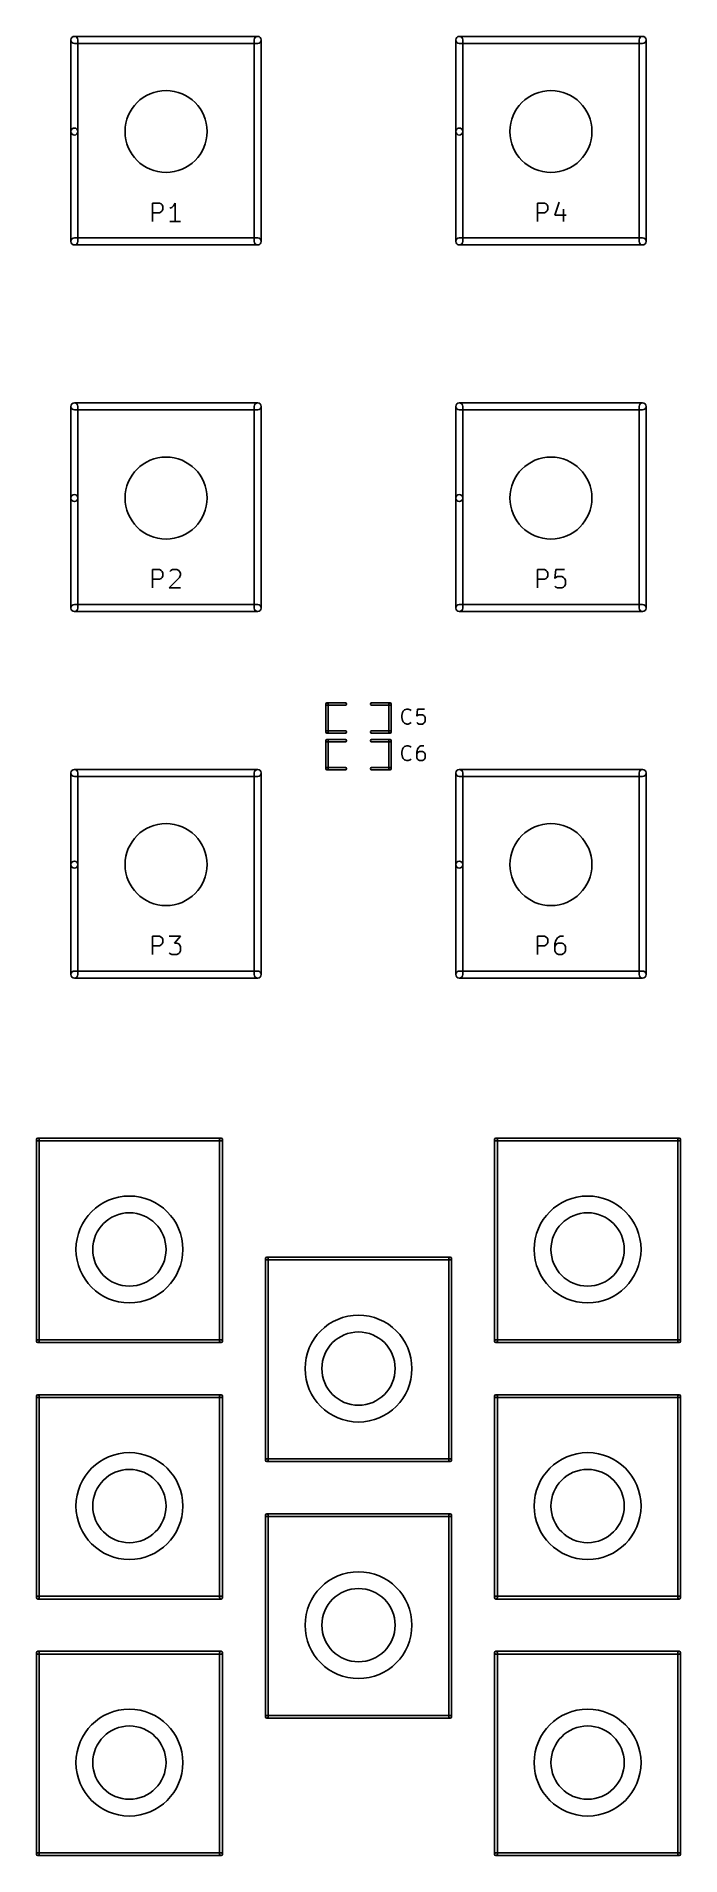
# Model space of a CAD drawing. Extents: x 205.9 to 241.1, y -206.1 to -106.8.
import ezdxf

# ---------------------------------------------------------------- set-up
doc = ezdxf.new("R2010")
doc.units = 0
doc.header["$MEASUREMENT"] = 0
doc.layers.add('BLACK', color=250, linetype='CONTINUOUS')

msp = doc.modelspace()

# ---------------------------------------------------------------- linework, layer by layer
at = {"layer": 'BLACK'}
for p, q in [((207.81, -112), (207.81, -107)), ((208, -106.81), (218, -106.81)), ((208, -107.191), (218, -107.191)), ((208.191, -112), (208.191, -107)), ((217.81, -118), (217.81, -107)), ((218.191, -118), (218.191, -107)), ((228.81, -112), (228.81, -107)), ((229, -106.81), (239, -106.81)), ((229, -107.191), (239, -107.191)), ((229.191, -112), (229.191, -107)), ((238.81, -118), (238.81, -107)), ((239.191, -118), (239.191, -107)), ((207.81, -118), (207.81, -112)), ((208.191, -118), (208.191, -112)), ((228.81, -118), (228.81, -112)), ((229.191, -118), (229.191, -112)), ((212.262, -116.905), (212.262, -115.905)), ((212.262, -115.905), (212.643, -115.905)), ((212.643, -115.905), (212.738, -115.952)), ((212.738, -115.952), (212.786, -116)), ((212.786, -116), (212.833, -116.095)), ((212.833, -116.095), (212.833, -116.238)), ((213.405, -116.048), (213.31, -116.143)), ((213.5, -115.905), (213.405, -116.048)), ((213.5, -116.905), (213.5, -115.905)), ((233.262, -116.905), (233.262, -115.905)), ((233.262, -115.905), (233.643, -115.905)), ((233.643, -115.905), (233.738, -115.952)), ((233.738, -115.952), (233.786, -116)), ((233.786, -116), (233.833, -116.095)), ((233.833, -116.095), (233.833, -116.238)), ((234.452, -115.857), (234.214, -116.571)), ((212.643, -116.429), (212.262, -116.429)), ((212.738, -116.381), (212.643, -116.429)), ((212.786, -116.333), (212.738, -116.381)), ((212.833, -116.238), (212.786, -116.333)), ((213.31, -116.143), (213.214, -116.19)), ((213.786, -116.905), (213.214, -116.905)), ((233.643, -116.429), (233.262, -116.429)), ((233.738, -116.381), (233.643, -116.429)), ((233.786, -116.333), (233.738, -116.381)), ((233.833, -116.238), (233.786, -116.333)), ((234.214, -116.571), (234.833, -116.571)), ((234.69, -116.238), (234.69, -116.905)), ((208, -117.81), (218, -117.81)), ((229, -117.81), (239, -117.81)), ((208, -118.191), (218, -118.191)), ((229, -118.191), (239, -118.191)), ((207.81, -132), (207.81, -127)), ((208, -126.81), (218, -126.81)), ((208.191, -132), (208.191, -127)), ((217.81, -138), (217.81, -127)), ((218.191, -138), (218.191, -127)), ((228.81, -132), (228.81, -127)), ((229, -126.81), (239, -126.81)), ((229.191, -132), (229.191, -127)), ((238.81, -138), (238.81, -127)), ((239.191, -138), (239.191, -127)), ((208, -127.191), (218, -127.191)), ((229, -127.191), (239, -127.191)), ((207.81, -138), (207.81, -132)), ((208.191, -138), (208.191, -132)), ((228.81, -138), (228.81, -132)), ((229.191, -138), (229.191, -132)), ((212.262, -136.905), (212.262, -135.905)), ((212.262, -135.905), (212.643, -135.905)), ((212.643, -135.905), (212.738, -135.952)), ((212.738, -135.952), (212.786, -136)), ((213.214, -136), (213.262, -135.952)), ((213.262, -135.952), (213.357, -135.905)), ((213.357, -135.905), (213.595, -135.905)), ((213.595, -135.905), (213.69, -135.952)), ((213.69, -135.952), (213.738, -136)), ((233.262, -136.905), (233.262, -135.905)), ((233.262, -135.905), (233.643, -135.905)), ((233.643, -135.905), (233.738, -135.952)), ((233.738, -135.952), (233.786, -136)), ((234.262, -135.905), (234.214, -136.381)), ((234.738, -135.905), (234.262, -135.905)), ((212.643, -136.429), (212.262, -136.429)), ((212.738, -136.381), (212.643, -136.429)), ((212.786, -136.333), (212.738, -136.381)), ((212.786, -136), (212.833, -136.095)), ((212.833, -136.238), (212.786, -136.333)), ((212.833, -136.095), (212.833, -136.238)), ((213.738, -136.333), (213.167, -136.905)), ((213.167, -136.905), (213.786, -136.905)), ((213.738, -136), (213.786, -136.095)), ((213.786, -136.19), (213.738, -136.333)), ((213.786, -136.095), (213.786, -136.19)), ((233.643, -136.429), (233.262, -136.429)), ((233.738, -136.381), (233.643, -136.429)), ((233.786, -136.333), (233.738, -136.381)), ((233.786, -136), (233.833, -136.095)), ((233.833, -136.238), (233.786, -136.333)), ((233.833, -136.095), (233.833, -136.238)), ((234.214, -136.381), (234.262, -136.333)), ((234.262, -136.857), (234.214, -136.81)), ((234.262, -136.333), (234.357, -136.286)), ((234.357, -136.905), (234.262, -136.857)), ((234.357, -136.286), (234.595, -136.286)), ((234.595, -136.905), (234.357, -136.905)), ((234.595, -136.286), (234.69, -136.333)), ((234.69, -136.857), (234.595, -136.905)), ((234.69, -136.333), (234.738, -136.381)), ((234.738, -136.81), (234.69, -136.857)), ((234.738, -136.381), (234.786, -136.476)), ((234.786, -136.714), (234.738, -136.81)), ((234.786, -136.476), (234.786, -136.714)), ((208, -137.81), (218, -137.81)), ((229, -137.81), (239, -137.81)), ((208, -138.191), (218, -138.191)), ((229, -138.191), (239, -138.191)), ((221.709, -144.762), (221.709, -143.238)), ((221.773, -143.175), (222.789, -143.175)), ((221.773, -143.302), (222.789, -143.302)), ((221.836, -144.762), (221.836, -143.238)), ((224.211, -143.175), (225.227, -143.175)), ((224.211, -143.302), (225.227, -143.302)), ((225.164, -144.762), (225.164, -143.238)), ((225.291, -144.762), (225.291, -143.238)), ((225.861, -143.865), (225.9, -143.71)), ((225.861, -143.981), (225.861, -143.865)), ((225.9, -143.71), (225.939, -143.632)), ((225.939, -143.632), (226.016, -143.555)), ((226.016, -143.555), (226.132, -143.516)), ((226.132, -143.516), (226.21, -143.516)), ((226.21, -143.516), (226.326, -143.555)), ((226.326, -143.555), (226.365, -143.594)), ((226.713, -143.516), (226.674, -143.903)), ((226.674, -143.903), (226.713, -143.865)), ((227.1, -143.516), (226.713, -143.516)), ((226.713, -143.865), (226.79, -143.826)), ((226.79, -143.826), (226.984, -143.826)), ((226.984, -143.826), (227.061, -143.865)), ((227.061, -143.865), (227.1, -143.903)), ((227.1, -143.903), (227.139, -143.981)), ((221.773, -144.699), (222.789, -144.699)), ((221.773, -144.826), (222.789, -144.826)), ((224.211, -144.699), (225.227, -144.699)), ((224.211, -144.826), (225.227, -144.826)), ((225.9, -144.135), (225.861, -143.981)), ((225.939, -144.213), (225.9, -144.135)), ((226.016, -144.29), (225.939, -144.213)), ((226.132, -144.329), (226.016, -144.29)), ((226.21, -144.329), (226.132, -144.329)), ((226.326, -144.29), (226.21, -144.329)), ((226.365, -144.252), (226.326, -144.29)), ((226.713, -144.29), (226.674, -144.252)), ((226.79, -144.329), (226.713, -144.29)), ((226.984, -144.329), (226.79, -144.329)), ((227.061, -144.29), (226.984, -144.329)), ((227.1, -144.252), (227.061, -144.29)), ((227.139, -144.174), (227.1, -144.252)), ((227.139, -143.981), (227.139, -144.174)), ((221.709, -146.762), (221.709, -145.238)), ((221.773, -145.175), (222.789, -145.175)), ((221.773, -145.302), (222.789, -145.302)), ((221.836, -146.762), (221.836, -145.238)), ((224.211, -145.175), (225.227, -145.175)), ((224.211, -145.302), (225.227, -145.302)), ((225.164, -146.762), (225.164, -145.238)), ((225.291, -146.762), (225.291, -145.238)), ((225.861, -145.865), (225.9, -145.71)), ((225.861, -145.981), (225.861, -145.865)), ((225.9, -145.71), (225.939, -145.632)), ((225.939, -145.632), (226.016, -145.555)), ((226.016, -145.555), (226.132, -145.516)), ((226.132, -145.516), (226.21, -145.516)), ((226.21, -145.516), (226.326, -145.555)), ((226.326, -145.555), (226.365, -145.594)), ((226.713, -145.71), (226.674, -145.865)), ((226.674, -145.865), (226.674, -146.174)), ((226.713, -145.903), (226.674, -145.981)), ((226.79, -145.594), (226.713, -145.71)), ((226.752, -145.865), (226.713, -145.903)), ((226.829, -145.826), (226.752, -145.865)), ((226.829, -145.555), (226.79, -145.594)), ((226.906, -145.516), (226.829, -145.555)), ((226.984, -145.826), (226.829, -145.826)), ((227.061, -145.516), (226.906, -145.516)), ((227.061, -145.865), (226.984, -145.826)), ((227.1, -145.903), (227.061, -145.865)), ((227.139, -145.981), (227.1, -145.903)), ((208, -146.81), (218, -146.81)), ((221.773, -146.699), (222.789, -146.699)), ((221.773, -146.826), (222.789, -146.826)), ((224.211, -146.699), (225.227, -146.699)), ((224.211, -146.826), (225.227, -146.826)), ((225.9, -146.135), (225.861, -145.981)), ((225.939, -146.213), (225.9, -146.135)), ((226.016, -146.29), (225.939, -146.213)), ((226.132, -146.329), (226.016, -146.29)), ((226.21, -146.329), (226.132, -146.329)), ((226.326, -146.29), (226.21, -146.329)), ((226.365, -146.252), (226.326, -146.29)), ((226.674, -146.174), (226.713, -146.252)), ((226.713, -146.252), (226.752, -146.29)), ((226.752, -146.29), (226.829, -146.329)), ((226.829, -146.329), (226.984, -146.329)), ((226.984, -146.329), (227.061, -146.29)), ((227.061, -146.29), (227.1, -146.252)), ((227.1, -146.252), (227.139, -146.174)), ((227.139, -146.174), (227.139, -145.981)), ((229, -146.81), (239, -146.81)), ((207.81, -152), (207.81, -147)), ((208, -147.191), (218, -147.191)), ((208.191, -152), (208.191, -147)), ((217.81, -158), (217.81, -147)), ((218.191, -158), (218.191, -147)), ((228.81, -152), (228.81, -147)), ((229, -147.191), (239, -147.191)), ((229.191, -152), (229.191, -147)), ((238.81, -158), (238.81, -147)), ((239.191, -158), (239.191, -147)), ((207.81, -158), (207.81, -152)), ((208.191, -158), (208.191, -152)), ((228.81, -158), (228.81, -152)), ((229.191, -158), (229.191, -152)), ((212.262, -156.905), (212.262, -155.905)), ((212.262, -155.905), (212.643, -155.905)), ((212.643, -156.429), (212.262, -156.429)), ((212.643, -155.905), (212.738, -155.952)), ((212.738, -156.381), (212.643, -156.429)), ((212.738, -155.952), (212.786, -156)), ((212.786, -156.333), (212.738, -156.381)), ((212.786, -156), (212.833, -156.095)), ((212.833, -156.238), (212.786, -156.333)), ((212.833, -156.095), (212.833, -156.238)), ((213.167, -155.905), (213.786, -155.905)), ((213.214, -156.857), (213.167, -156.81)), ((213.786, -155.905), (213.452, -156.286)), ((213.452, -156.286), (213.595, -156.286)), ((213.595, -156.286), (213.69, -156.333)), ((213.69, -156.333), (213.738, -156.381)), ((213.738, -156.81), (213.69, -156.857)), ((213.738, -156.381), (213.786, -156.476)), ((213.786, -156.714), (213.738, -156.81)), ((213.786, -156.476), (213.786, -156.714)), ((233.262, -156.905), (233.262, -155.905)), ((233.262, -155.905), (233.643, -155.905)), ((233.643, -156.429), (233.262, -156.429)), ((233.643, -155.905), (233.738, -155.952)), ((233.738, -156.381), (233.643, -156.429)), ((233.738, -155.952), (233.786, -156)), ((233.786, -156.333), (233.738, -156.381)), ((233.786, -156), (233.833, -156.095)), ((233.833, -156.238), (233.786, -156.333)), ((233.833, -156.095), (233.833, -156.238)), ((234.262, -156.143), (234.214, -156.333)), ((234.214, -156.333), (234.214, -156.714)), ((234.262, -156.381), (234.214, -156.476)), ((234.214, -156.714), (234.262, -156.81)), ((234.357, -156), (234.262, -156.143)), ((234.31, -156.333), (234.262, -156.381)), ((234.262, -156.81), (234.31, -156.857)), ((234.405, -156.286), (234.31, -156.333)), ((234.405, -155.952), (234.357, -156)), ((234.5, -155.905), (234.405, -155.952)), ((234.595, -156.286), (234.405, -156.286)), ((234.69, -155.905), (234.5, -155.905)), ((234.69, -156.333), (234.595, -156.286)), ((234.738, -156.381), (234.69, -156.333)), ((234.69, -156.857), (234.738, -156.81)), ((234.786, -156.476), (234.738, -156.381)), ((234.738, -156.81), (234.786, -156.714)), ((234.786, -156.714), (234.786, -156.476)), ((208, -157.81), (218, -157.81)), ((213.31, -156.905), (213.214, -156.857)), ((213.595, -156.905), (213.31, -156.905)), ((213.69, -156.857), (213.595, -156.905)), ((229, -157.81), (239, -157.81)), ((234.31, -156.857), (234.405, -156.905)), ((234.405, -156.905), (234.595, -156.905)), ((234.595, -156.905), (234.69, -156.857)), ((208, -158.191), (218, -158.191)), ((229, -158.191), (239, -158.191)), ((205.925, -178), (205.925, -167)), ((206, -166.925), (216, -166.925)), ((206, -167.075), (216, -167.075)), ((206.075, -178), (206.075, -167)), ((215.925, -178), (215.925, -167)), ((216.075, -178), (216.075, -167)), ((230.925, -178), (230.925, -167)), ((231, -166.925), (241, -166.925)), ((231, -167.075), (241, -167.075)), ((231.075, -178), (231.075, -167)), ((240.925, -178), (240.925, -167)), ((241.075, -178), (241.075, -167)), ((218.425, -184.5), (218.425, -173.5)), ((218.5, -173.425), (228.5, -173.425)), ((218.5, -173.575), (228.5, -173.575)), ((218.575, -184.5), (218.575, -173.5)), ((228.425, -184.5), (228.425, -173.5)), ((228.575, -184.5), (228.575, -173.5)), ((206, -177.925), (216, -177.925)), ((206, -178.075), (216, -178.075)), ((231, -177.925), (241, -177.925)), ((231, -178.075), (241, -178.075)), ((205.925, -192), (205.925, -181)), ((206, -180.925), (216, -180.925)), ((206, -181.075), (216, -181.075)), ((206.075, -192), (206.075, -181)), ((215.925, -192), (215.925, -181)), ((216.075, -192), (216.075, -181)), ((230.925, -192), (230.925, -181)), ((231, -180.925), (241, -180.925)), ((231, -181.075), (241, -181.075)), ((231.075, -192), (231.075, -181)), ((240.925, -192), (240.925, -181)), ((241.075, -192), (241.075, -181)), ((218.5, -184.425), (228.5, -184.425)), ((218.5, -184.575), (228.5, -184.575)), ((218.425, -198.5), (218.425, -187.5)), ((218.5, -187.425), (228.5, -187.425)), ((218.5, -187.575), (228.5, -187.575)), ((218.575, -198.5), (218.575, -187.5)), ((228.425, -198.5), (228.425, -187.5)), ((228.575, -198.5), (228.575, -187.5)), ((206, -191.925), (216, -191.925)), ((206, -192.075), (216, -192.075)), ((231, -191.925), (241, -191.925)), ((231, -192.075), (241, -192.075)), ((205.925, -206), (205.925, -195)), ((206, -194.925), (216, -194.925)), ((206, -195.075), (216, -195.075)), ((206.075, -206), (206.075, -195)), ((215.925, -206), (215.925, -195)), ((216.075, -206), (216.075, -195)), ((230.925, -206), (230.925, -195)), ((231, -194.925), (241, -194.925)), ((231, -195.075), (241, -195.075)), ((231.075, -206), (231.075, -195)), ((240.925, -206), (240.925, -195)), ((241.075, -206), (241.075, -195)), ((218.5, -198.425), (228.5, -198.425)), ((218.5, -198.575), (228.5, -198.575)), ((206, -205.925), (216, -205.925)), ((206, -206.075), (216, -206.075)), ((231, -205.925), (241, -205.925)), ((231, -206.075), (241, -206.075))]:
    msp.add_line(p, q, dxfattribs=at)
for centre, radius in [((213, -112), 2.236), ((234, -112), 2.236), ((213, -132), 2.236), ((234, -132), 2.236), ((213, -152), 2.236), ((234, -152), 2.236), ((211, -173), 2.915), ((236, -173), 2.915), ((211, -173), 2), ((236, -173), 2), ((223.5, -179.5), 2.915), ((223.5, -179.5), 2), ((211, -187), 2.915), ((236, -187), 2.915), ((211, -187), 2), ((236, -187), 2), ((223.5, -193.5), 2.915), ((223.5, -193.5), 2), ((211, -201), 2.915), ((236, -201), 2.915), ((211, -201), 2), ((236, -201), 2)]:
    msp.add_circle(centre, radius, dxfattribs=at)
for centre, radius, start, end in [((208, -107), 0.191, 360, 540), ((208, -107), 0.191, 90, 270), ((218, -107), 0.191, 360, 540), ((218, -107), 0.191, 270, 450), ((229, -107), 0.191, 360, 540), ((229, -107), 0.191, 90, 270), ((239, -107), 0.191, 360, 540), ((239, -107), 0.191, 270, 450), ((208, -112), 0.191, 360, 540), ((208, -112), 0.191, 180, 360), ((229, -112), 0.191, 360, 540), ((229, -112), 0.191, 180, 360), ((208, -118), 0.191, 90, 270), ((208, -118), 0.191, 180, 360), ((218, -118), 0.191, 180, 360), ((218, -118), 0.191, 270, 450), ((229, -118), 0.191, 90, 270), ((229, -118), 0.191, 180, 360), ((239, -118), 0.191, 180, 360), ((239, -118), 0.191, 270, 450), ((208, -127), 0.191, 360, 540), ((208, -127), 0.191, 90, 270), ((218, -127), 0.191, 360, 540), ((218, -127), 0.191, 270, 450), ((229, -127), 0.191, 360, 540), ((229, -127), 0.191, 90, 270), ((239, -127), 0.191, 360, 540), ((239, -127), 0.191, 270, 450), ((208, -132), 0.191, 360, 540), ((208, -132), 0.191, 180, 360), ((229, -132), 0.191, 360, 540), ((229, -132), 0.191, 180, 360), ((208, -138), 0.191, 90, 270), ((218, -138), 0.191, 270, 450), ((229, -138), 0.191, 90, 270), ((239, -138), 0.191, 270, 450), ((208, -138), 0.191, 180, 360), ((218, -138), 0.191, 180, 360), ((229, -138), 0.191, 180, 360), ((239, -138), 0.191, 180, 360), ((221.773, -143.238), 0.0635, 360, 540), ((221.773, -143.238), 0.0635, 90, 270), ((222.789, -143.238), 0.0635, 270, 450), ((224.211, -143.238), 0.0635, 90, 270), ((225.227, -143.238), 0.0635, 360, 540), ((225.227, -143.238), 0.0635, 270, 450), ((221.773, -144.762), 0.0635, 90, 270), ((221.773, -144.762), 0.0635, 180, 360), ((222.789, -144.762), 0.0635, 270, 450), ((224.211, -144.762), 0.0635, 90, 270), ((225.227, -144.762), 0.0635, 180, 360), ((225.227, -144.762), 0.0635, 270, 450), ((221.773, -145.238), 0.0635, 360, 540), ((221.773, -145.238), 0.0635, 90, 270), ((222.789, -145.238), 0.0635, 270, 450), ((224.211, -145.238), 0.0635, 90, 270), ((225.227, -145.238), 0.0635, 360, 540), ((225.227, -145.238), 0.0635, 270, 450), ((208, -147), 0.191, 360, 540), ((208, -147), 0.191, 90, 270), ((218, -147), 0.191, 360, 540), ((218, -147), 0.191, 270, 450), ((221.773, -146.762), 0.0635, 90, 270), ((221.773, -146.762), 0.0635, 180, 360), ((222.789, -146.762), 0.0635, 270, 450), ((224.211, -146.762), 0.0635, 90, 270), ((225.227, -146.762), 0.0635, 180, 360), ((225.227, -146.762), 0.0635, 270, 450), ((229, -147), 0.191, 360, 540), ((229, -147), 0.191, 90, 270), ((239, -147), 0.191, 360, 540), ((239, -147), 0.191, 270, 450), ((208, -152), 0.191, 360, 540), ((229, -152), 0.191, 360, 540), ((208, -152), 0.191, 180, 360), ((229, -152), 0.191, 180, 360), ((208, -158), 0.191, 90, 270), ((218, -158), 0.191, 270, 450), ((229, -158), 0.191, 90, 270), ((239, -158), 0.191, 270, 450), ((208, -158), 0.191, 180, 360), ((218, -158), 0.191, 180, 360), ((229, -158), 0.191, 180, 360), ((239, -158), 0.191, 180, 360), ((206, -167), 0.075, 360, 540), ((206, -167), 0.075, 90, 270), ((216, -167), 0.075, 360, 540), ((216, -167), 0.075, 270, 450), ((231, -167), 0.075, 360, 540), ((231, -167), 0.075, 90, 270), ((241, -167), 0.075, 360, 540), ((241, -167), 0.075, 270, 450), ((218.5, -173.5), 0.075, 360, 540), ((218.5, -173.5), 0.075, 90, 270), ((228.5, -173.5), 0.075, 360, 540), ((228.5, -173.5), 0.075, 270, 450), ((206, -178), 0.075, 90, 270), ((206, -178), 0.075, 180, 360), ((216, -178), 0.075, 180, 360), ((216, -178), 0.075, 270, 450), ((231, -178), 0.075, 90, 270), ((231, -178), 0.075, 180, 360), ((241, -178), 0.075, 180, 360), ((241, -178), 0.075, 270, 450), ((206, -181), 0.075, 360, 540), ((206, -181), 0.075, 90, 270), ((216, -181), 0.075, 360, 540), ((216, -181), 0.075, 270, 450), ((231, -181), 0.075, 360, 540), ((231, -181), 0.075, 90, 270), ((241, -181), 0.075, 360, 540), ((241, -181), 0.075, 270, 450), ((218.5, -184.5), 0.075, 90, 270), ((218.5, -184.5), 0.075, 180, 360), ((228.5, -184.5), 0.075, 180, 360), ((228.5, -184.5), 0.075, 270, 450), ((218.5, -187.5), 0.075, 360, 540), ((218.5, -187.5), 0.075, 90, 270), ((228.5, -187.5), 0.075, 360, 540), ((228.5, -187.5), 0.075, 270, 450), ((206, -192), 0.075, 90, 270), ((206, -192), 0.075, 180, 360), ((216, -192), 0.075, 180, 360), ((216, -192), 0.075, 270, 450), ((231, -192), 0.075, 90, 270), ((231, -192), 0.075, 180, 360), ((241, -192), 0.075, 180, 360), ((241, -192), 0.075, 270, 450), ((206, -195), 0.075, 360, 540), ((206, -195), 0.075, 90, 270), ((216, -195), 0.075, 360, 540), ((216, -195), 0.075, 270, 450), ((231, -195), 0.075, 360, 540), ((231, -195), 0.075, 90, 270), ((241, -195), 0.075, 360, 540), ((241, -195), 0.075, 270, 450), ((218.5, -198.5), 0.075, 90, 270), ((218.5, -198.5), 0.075, 180, 360), ((228.5, -198.5), 0.075, 180, 360), ((228.5, -198.5), 0.075, 270, 450), ((206, -206), 0.075, 90, 270), ((206, -206), 0.075, 180, 360), ((216, -206), 0.075, 180, 360), ((216, -206), 0.075, 270, 450), ((231, -206), 0.075, 90, 270), ((231, -206), 0.075, 180, 360), ((241, -206), 0.075, 180, 360), ((241, -206), 0.075, 270, 450)]:
    msp.add_arc(centre, radius, start, end, dxfattribs=at)

doc.saveas('drawing.dxf')
